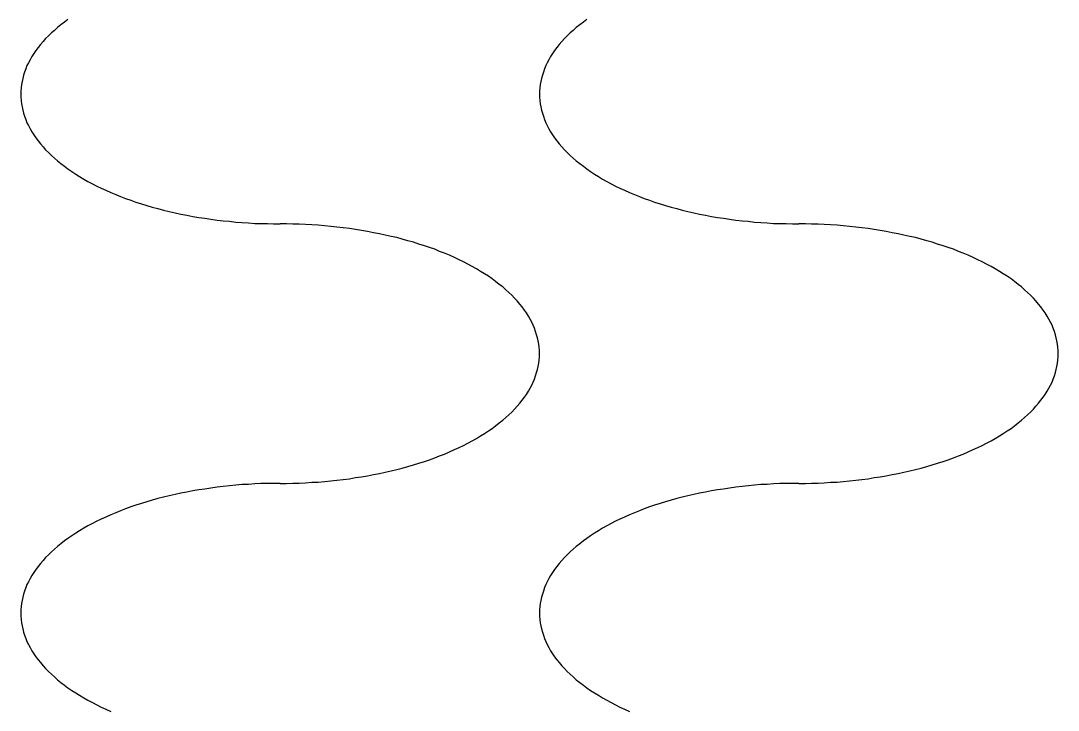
# Model space of a CAD drawing. Extents: x 0 to 40, y 0 to 70.
# Drawn here: x 29.6 to 30, y 53.9125 to 54.1783 of the extents above; entities that cross this region are included whole.
import ezdxf

# ---------------------------------------------------------------- set-up
doc = ezdxf.new("R2010")
doc.units = 0
doc.layers.add('AL_FOIL', color=2, linetype='CONTINUOUS')

msp = doc.modelspace()

# ---------------------------------------------------------------- linework, layer by layer
at = {"layer": 'AL_FOIL'}
for p, q in [((29.6155, 54.1767), (29.6142, 54.1757)), ((29.6169, 54.1778), (29.6155, 54.1767)), ((29.6182, 54.1788), (29.6169, 54.1778)), ((29.8155, 54.1767), (29.8142, 54.1757)), ((29.8169, 54.1778), (29.8155, 54.1767)), ((29.8182, 54.1788), (29.8169, 54.1778)), ((29.6107, 54.1725), (29.6096, 54.1714)), ((29.6118, 54.1736), (29.6107, 54.1725)), ((29.613, 54.1746), (29.6118, 54.1736)), ((29.6142, 54.1757), (29.613, 54.1746)), ((29.8107, 54.1725), (29.8096, 54.1714)), ((29.8118, 54.1736), (29.8107, 54.1725)), ((29.813, 54.1746), (29.8118, 54.1736)), ((29.8142, 54.1757), (29.813, 54.1746)), ((29.6067, 54.168), (29.6058, 54.1668)), ((29.6076, 54.1691), (29.6067, 54.168)), ((29.6086, 54.1703), (29.6076, 54.1691)), ((29.6096, 54.1714), (29.6086, 54.1703)), ((29.8067, 54.168), (29.8058, 54.1668)), ((29.8076, 54.1691), (29.8067, 54.168)), ((29.8086, 54.1703), (29.8076, 54.1691)), ((29.8096, 54.1714), (29.8086, 54.1703)), ((29.6043, 54.1645), (29.6036, 54.1633)), ((29.605, 54.1657), (29.6043, 54.1645)), ((29.6058, 54.1668), (29.605, 54.1657)), ((29.8043, 54.1645), (29.8036, 54.1633)), ((29.805, 54.1657), (29.8043, 54.1645)), ((29.8058, 54.1668), (29.805, 54.1657)), ((29.6024, 54.161), (29.6019, 54.1598)), ((29.603, 54.1621), (29.6024, 54.161)), ((29.6036, 54.1633), (29.603, 54.1621)), ((29.8024, 54.161), (29.8019, 54.1598)), ((29.803, 54.1621), (29.8024, 54.161)), ((29.8036, 54.1633), (29.803, 54.1621)), ((29.6008, 54.1561), (29.6005, 54.1549)), ((29.6011, 54.1573), (29.6008, 54.1561)), ((29.6015, 54.1585), (29.6011, 54.1573)), ((29.6019, 54.1598), (29.6015, 54.1585)), ((29.8008, 54.1561), (29.8005, 54.1549)), ((29.8011, 54.1573), (29.8008, 54.1561)), ((29.8015, 54.1585), (29.8011, 54.1573)), ((29.8019, 54.1598), (29.8015, 54.1585)), ((29.6001, 54.1525), (29.6, 54.1512)), ((29.6003, 54.1537), (29.6001, 54.1525)), ((29.6005, 54.1549), (29.6003, 54.1537)), ((29.8001, 54.1525), (29.8, 54.1512)), ((29.8003, 54.1537), (29.8001, 54.1525)), ((29.8005, 54.1549), (29.8003, 54.1537)), ((29.6, 54.1512), (29.6, 54.15)), ((29.6, 54.15), (29.6, 54.1488)), ((29.6, 54.1488), (29.6001, 54.1475)), ((29.8, 54.1512), (29.8, 54.15)), ((29.8, 54.15), (29.8, 54.1488)), ((29.8, 54.1488), (29.8001, 54.1475)), ((29.6001, 54.1475), (29.6003, 54.1463)), ((29.6003, 54.1463), (29.6005, 54.1451)), ((29.6005, 54.1451), (29.6008, 54.1439)), ((29.8001, 54.1475), (29.8003, 54.1463)), ((29.8003, 54.1463), (29.8005, 54.1451)), ((29.8005, 54.1451), (29.8008, 54.1439)), ((29.6008, 54.1439), (29.6011, 54.1427)), ((29.6011, 54.1427), (29.6015, 54.1415)), ((29.6015, 54.1415), (29.6019, 54.1402)), ((29.6019, 54.1402), (29.6024, 54.139)), ((29.8008, 54.1439), (29.8011, 54.1427)), ((29.8011, 54.1427), (29.8015, 54.1415)), ((29.8015, 54.1415), (29.8019, 54.1402)), ((29.8019, 54.1402), (29.8024, 54.139)), ((29.6024, 54.139), (29.603, 54.1379)), ((29.603, 54.1379), (29.6036, 54.1367)), ((29.6036, 54.1367), (29.6043, 54.1355)), ((29.8024, 54.139), (29.803, 54.1379)), ((29.803, 54.1379), (29.8036, 54.1367)), ((29.8036, 54.1367), (29.8043, 54.1355)), ((29.6043, 54.1355), (29.605, 54.1343)), ((29.605, 54.1343), (29.6058, 54.1332)), ((29.6058, 54.1332), (29.6067, 54.132)), ((29.6067, 54.132), (29.6076, 54.1309)), ((29.8043, 54.1355), (29.805, 54.1343)), ((29.805, 54.1343), (29.8058, 54.1332)), ((29.8058, 54.1332), (29.8067, 54.132)), ((29.8067, 54.132), (29.8076, 54.1309)), ((29.6076, 54.1309), (29.6086, 54.1297)), ((29.6086, 54.1297), (29.6096, 54.1286)), ((29.6096, 54.1286), (29.6107, 54.1275)), ((29.8076, 54.1309), (29.8086, 54.1297)), ((29.8086, 54.1297), (29.8096, 54.1286)), ((29.8096, 54.1286), (29.8107, 54.1275)), ((29.6107, 54.1275), (29.6118, 54.1264)), ((29.6118, 54.1264), (29.613, 54.1254)), ((29.613, 54.1254), (29.6142, 54.1243)), ((29.6142, 54.1243), (29.6155, 54.1233)), ((29.8107, 54.1275), (29.8118, 54.1264)), ((29.8118, 54.1264), (29.813, 54.1254)), ((29.813, 54.1254), (29.8142, 54.1243)), ((29.8142, 54.1243), (29.8155, 54.1233)), ((29.6155, 54.1233), (29.6169, 54.1222)), ((29.6169, 54.1222), (29.6182, 54.1212)), ((29.6182, 54.1212), (29.6197, 54.1202)), ((29.6197, 54.1202), (29.6212, 54.1192)), ((29.8155, 54.1233), (29.8169, 54.1222)), ((29.8169, 54.1222), (29.8182, 54.1212)), ((29.8182, 54.1212), (29.8197, 54.1202)), ((29.8197, 54.1202), (29.8212, 54.1192)), ((29.6212, 54.1192), (29.6227, 54.1183)), ((29.6227, 54.1183), (29.6243, 54.1173)), ((29.6243, 54.1173), (29.6259, 54.1164)), ((29.6259, 54.1164), (29.6276, 54.1155)), ((29.8212, 54.1192), (29.8227, 54.1183)), ((29.8227, 54.1183), (29.8243, 54.1173)), ((29.8243, 54.1173), (29.8259, 54.1164)), ((29.8259, 54.1164), (29.8276, 54.1155)), ((29.6276, 54.1155), (29.6293, 54.1146)), ((29.6293, 54.1146), (29.631, 54.1138)), ((29.631, 54.1138), (29.6328, 54.113)), ((29.6328, 54.113), (29.6347, 54.1121)), ((29.6347, 54.1121), (29.6366, 54.1113)), ((29.8276, 54.1155), (29.8293, 54.1146)), ((29.8293, 54.1146), (29.831, 54.1138)), ((29.831, 54.1138), (29.8328, 54.113)), ((29.8328, 54.113), (29.8347, 54.1121)), ((29.8347, 54.1121), (29.8366, 54.1113)), ((29.6366, 54.1113), (29.6385, 54.1106)), ((29.6385, 54.1106), (29.6404, 54.1098)), ((29.6404, 54.1098), (29.6424, 54.1091)), ((29.6424, 54.1091), (29.6444, 54.1084)), ((29.6444, 54.1084), (29.6465, 54.1078)), ((29.8366, 54.1113), (29.8385, 54.1106)), ((29.8385, 54.1106), (29.8404, 54.1098)), ((29.8404, 54.1098), (29.8424, 54.1091)), ((29.8424, 54.1091), (29.8444, 54.1084)), ((29.8444, 54.1084), (29.8465, 54.1078)), ((29.6465, 54.1078), (29.6486, 54.1071)), ((29.6486, 54.1071), (29.6507, 54.1065)), ((29.6507, 54.1065), (29.6529, 54.1059)), ((29.6529, 54.1059), (29.655, 54.1053)), ((29.655, 54.1053), (29.6572, 54.1048)), ((29.6572, 54.1048), (29.6595, 54.1043)), ((29.6595, 54.1043), (29.6617, 54.1038)), ((29.8465, 54.1078), (29.8486, 54.1071)), ((29.8486, 54.1071), (29.8507, 54.1065)), ((29.8507, 54.1065), (29.8529, 54.1059)), ((29.8529, 54.1059), (29.855, 54.1053)), ((29.855, 54.1053), (29.8572, 54.1048)), ((29.8572, 54.1048), (29.8595, 54.1043)), ((29.8595, 54.1043), (29.8617, 54.1038)), ((29.6617, 54.1038), (29.664, 54.1034)), ((29.664, 54.1034), (29.6663, 54.1029)), ((29.6663, 54.1029), (29.6686, 54.1025)), ((29.6686, 54.1025), (29.671, 54.1022)), ((29.671, 54.1022), (29.6733, 54.1018)), ((29.6733, 54.1018), (29.6757, 54.1015)), ((29.6757, 54.1015), (29.6781, 54.1012)), ((29.6781, 54.1012), (29.6805, 54.101)), ((29.6805, 54.101), (29.6829, 54.1007)), ((29.6829, 54.1007), (29.6853, 54.1005)), ((29.6853, 54.1005), (29.6878, 54.1004)), ((29.6878, 54.1004), (29.6902, 54.1002)), ((29.6902, 54.1002), (29.6926, 54.1001)), ((29.6926, 54.1001), (29.6951, 54.1001)), ((29.6951, 54.1001), (29.6975, 54.1)), ((29.6975, 54.1), (29.7, 54.1)), ((29.7025, 54.1), (29.7, 54.1)), ((29.7049, 54.0999), (29.7025, 54.1)), ((29.8617, 54.1038), (29.864, 54.1034)), ((29.864, 54.1034), (29.8663, 54.1029)), ((29.8663, 54.1029), (29.8686, 54.1025)), ((29.8686, 54.1025), (29.871, 54.1022)), ((29.871, 54.1022), (29.8733, 54.1018)), ((29.8733, 54.1018), (29.8757, 54.1015)), ((29.8757, 54.1015), (29.8781, 54.1012)), ((29.8781, 54.1012), (29.8805, 54.101)), ((29.8805, 54.101), (29.8829, 54.1007)), ((29.8829, 54.1007), (29.8853, 54.1005)), ((29.8853, 54.1005), (29.8878, 54.1004)), ((29.8878, 54.1004), (29.8902, 54.1002)), ((29.8902, 54.1002), (29.8926, 54.1001)), ((29.8926, 54.1001), (29.8951, 54.1001)), ((29.8951, 54.1001), (29.8975, 54.1)), ((29.8975, 54.1), (29.9, 54.1)), ((29.9025, 54.1), (29.9, 54.1)), ((29.9049, 54.0999), (29.9025, 54.1)), ((29.7074, 54.0999), (29.7049, 54.0999)), ((29.7098, 54.0998), (29.7074, 54.0999)), ((29.7122, 54.0996), (29.7098, 54.0998)), ((29.7147, 54.0995), (29.7122, 54.0996)), ((29.7171, 54.0993), (29.7147, 54.0995)), ((29.7195, 54.099), (29.7171, 54.0993)), ((29.7219, 54.0988), (29.7195, 54.099)), ((29.7243, 54.0985), (29.7219, 54.0988)), ((29.7267, 54.0982), (29.7243, 54.0985)), ((29.729, 54.0978), (29.7267, 54.0982)), ((29.7314, 54.0975), (29.729, 54.0978)), ((29.7337, 54.0971), (29.7314, 54.0975)), ((29.736, 54.0966), (29.7337, 54.0971)), ((29.7383, 54.0962), (29.736, 54.0966)), ((29.7405, 54.0957), (29.7383, 54.0962)), ((29.9074, 54.0999), (29.9049, 54.0999)), ((29.9098, 54.0998), (29.9074, 54.0999)), ((29.9122, 54.0996), (29.9098, 54.0998)), ((29.9147, 54.0995), (29.9122, 54.0996)), ((29.9171, 54.0993), (29.9147, 54.0995)), ((29.9195, 54.099), (29.9171, 54.0993)), ((29.9219, 54.0988), (29.9195, 54.099)), ((29.9243, 54.0985), (29.9219, 54.0988)), ((29.9267, 54.0982), (29.9243, 54.0985)), ((29.929, 54.0978), (29.9267, 54.0982)), ((29.9314, 54.0975), (29.929, 54.0978)), ((29.9337, 54.0971), (29.9314, 54.0975)), ((29.936, 54.0966), (29.9337, 54.0971)), ((29.9383, 54.0962), (29.936, 54.0966)), ((29.9405, 54.0957), (29.9383, 54.0962)), ((29.7428, 54.0952), (29.7405, 54.0957)), ((29.745, 54.0947), (29.7428, 54.0952)), ((29.7471, 54.0941), (29.745, 54.0947)), ((29.7493, 54.0935), (29.7471, 54.0941)), ((29.7514, 54.0929), (29.7493, 54.0935)), ((29.7535, 54.0922), (29.7514, 54.0929)), ((29.7556, 54.0916), (29.7535, 54.0922)), ((29.9428, 54.0952), (29.9405, 54.0957)), ((29.945, 54.0947), (29.9428, 54.0952)), ((29.9471, 54.0941), (29.945, 54.0947)), ((29.9493, 54.0935), (29.9471, 54.0941)), ((29.9514, 54.0929), (29.9493, 54.0935)), ((29.9535, 54.0922), (29.9514, 54.0929)), ((29.9556, 54.0916), (29.9535, 54.0922)), ((29.7576, 54.0909), (29.7556, 54.0916)), ((29.7596, 54.0902), (29.7576, 54.0909)), ((29.7615, 54.0894), (29.7596, 54.0902)), ((29.7634, 54.0887), (29.7615, 54.0894)), ((29.7653, 54.0879), (29.7634, 54.0887)), ((29.9576, 54.0909), (29.9556, 54.0916)), ((29.9596, 54.0902), (29.9576, 54.0909)), ((29.9615, 54.0894), (29.9596, 54.0902)), ((29.9634, 54.0887), (29.9615, 54.0894)), ((29.9653, 54.0879), (29.9634, 54.0887)), ((29.7672, 54.087), (29.7653, 54.0879)), ((29.769, 54.0862), (29.7672, 54.087)), ((29.7707, 54.0854), (29.769, 54.0862)), ((29.7724, 54.0845), (29.7707, 54.0854)), ((29.7741, 54.0836), (29.7724, 54.0845)), ((29.9672, 54.087), (29.9653, 54.0879)), ((29.969, 54.0862), (29.9672, 54.087)), ((29.9707, 54.0854), (29.969, 54.0862)), ((29.9724, 54.0845), (29.9707, 54.0854)), ((29.9741, 54.0836), (29.9724, 54.0845)), ((29.7757, 54.0827), (29.7741, 54.0836)), ((29.7773, 54.0817), (29.7757, 54.0827)), ((29.7788, 54.0808), (29.7773, 54.0817)), ((29.7803, 54.0798), (29.7788, 54.0808)), ((29.9757, 54.0827), (29.9741, 54.0836)), ((29.9773, 54.0817), (29.9757, 54.0827)), ((29.9788, 54.0808), (29.9773, 54.0817)), ((29.9803, 54.0798), (29.9788, 54.0808)), ((29.7818, 54.0788), (29.7803, 54.0798)), ((29.7831, 54.0778), (29.7818, 54.0788)), ((29.7845, 54.0767), (29.7831, 54.0778)), ((29.7858, 54.0757), (29.7845, 54.0767)), ((29.9818, 54.0788), (29.9803, 54.0798)), ((29.9831, 54.0778), (29.9818, 54.0788)), ((29.9845, 54.0767), (29.9831, 54.0778)), ((29.9858, 54.0757), (29.9845, 54.0767)), ((29.787, 54.0746), (29.7858, 54.0757)), ((29.7882, 54.0736), (29.787, 54.0746)), ((29.7893, 54.0725), (29.7882, 54.0736)), ((29.7904, 54.0714), (29.7893, 54.0725)), ((29.987, 54.0746), (29.9858, 54.0757)), ((29.9882, 54.0736), (29.987, 54.0746)), ((29.9893, 54.0725), (29.9882, 54.0736)), ((29.9904, 54.0714), (29.9893, 54.0725)), ((29.7914, 54.0703), (29.7904, 54.0714)), ((29.7924, 54.0691), (29.7914, 54.0703)), ((29.7933, 54.068), (29.7924, 54.0691)), ((29.7942, 54.0668), (29.7933, 54.068)), ((29.9914, 54.0703), (29.9904, 54.0714)), ((29.9924, 54.0691), (29.9914, 54.0703)), ((29.9933, 54.068), (29.9924, 54.0691)), ((29.9942, 54.0668), (29.9933, 54.068)), ((29.795, 54.0657), (29.7942, 54.0668)), ((29.7957, 54.0645), (29.795, 54.0657)), ((29.7964, 54.0633), (29.7957, 54.0645)), ((29.995, 54.0657), (29.9942, 54.0668)), ((29.9957, 54.0645), (29.995, 54.0657)), ((29.9964, 54.0633), (29.9957, 54.0645)), ((29.797, 54.0621), (29.7964, 54.0633)), ((29.7976, 54.061), (29.797, 54.0621)), ((29.7981, 54.0598), (29.7976, 54.061)), ((29.997, 54.0621), (29.9964, 54.0633)), ((29.9976, 54.061), (29.997, 54.0621)), ((29.9981, 54.0598), (29.9976, 54.061)), ((29.7985, 54.0585), (29.7981, 54.0598)), ((29.7989, 54.0573), (29.7985, 54.0585)), ((29.7992, 54.0561), (29.7989, 54.0573)), ((29.7995, 54.0549), (29.7992, 54.0561)), ((29.9985, 54.0585), (29.9981, 54.0598)), ((29.9989, 54.0573), (29.9985, 54.0585)), ((29.9992, 54.0561), (29.9989, 54.0573)), ((29.9995, 54.0549), (29.9992, 54.0561)), ((29.7997, 54.0537), (29.7995, 54.0549)), ((29.7999, 54.0525), (29.7997, 54.0537)), ((29.8, 54.0512), (29.7999, 54.0525)), ((29.9997, 54.0537), (29.9995, 54.0549)), ((29.9999, 54.0525), (29.9997, 54.0537)), ((30, 54.0512), (29.9999, 54.0525)), ((29.7999, 54.0475), (29.8, 54.0488)), ((29.8, 54.05), (29.8, 54.0512)), ((29.8, 54.0488), (29.8, 54.05)), ((29.9999, 54.0475), (30, 54.0488)), ((30, 54.05), (30, 54.0512)), ((30, 54.0488), (30, 54.05)), ((29.7992, 54.0439), (29.7995, 54.0451)), ((29.7995, 54.0451), (29.7997, 54.0463)), ((29.7997, 54.0463), (29.7999, 54.0475)), ((29.9992, 54.0439), (29.9995, 54.0451)), ((29.9995, 54.0451), (29.9997, 54.0463)), ((29.9997, 54.0463), (29.9999, 54.0475)), ((29.7976, 54.039), (29.7981, 54.0402)), ((29.7981, 54.0402), (29.7985, 54.0415)), ((29.7985, 54.0415), (29.7989, 54.0427)), ((29.7989, 54.0427), (29.7992, 54.0439)), ((29.9976, 54.039), (29.9981, 54.0402)), ((29.9981, 54.0402), (29.9985, 54.0415)), ((29.9985, 54.0415), (29.9989, 54.0427)), ((29.9989, 54.0427), (29.9992, 54.0439)), ((29.7957, 54.0355), (29.7964, 54.0367)), ((29.7964, 54.0367), (29.797, 54.0379)), ((29.797, 54.0379), (29.7976, 54.039)), ((29.9957, 54.0355), (29.9964, 54.0367)), ((29.9964, 54.0367), (29.997, 54.0379)), ((29.997, 54.0379), (29.9976, 54.039)), ((29.7924, 54.0309), (29.7933, 54.032)), ((29.7933, 54.032), (29.7942, 54.0332)), ((29.7942, 54.0332), (29.795, 54.0343)), ((29.795, 54.0343), (29.7957, 54.0355)), ((29.9924, 54.0309), (29.9933, 54.032)), ((29.9933, 54.032), (29.9942, 54.0332)), ((29.9942, 54.0332), (29.995, 54.0343)), ((29.995, 54.0343), (29.9957, 54.0355)), ((29.7893, 54.0275), (29.7904, 54.0286)), ((29.7904, 54.0286), (29.7914, 54.0297)), ((29.7914, 54.0297), (29.7924, 54.0309)), ((29.9893, 54.0275), (29.9904, 54.0286)), ((29.9904, 54.0286), (29.9914, 54.0297)), ((29.9914, 54.0297), (29.9924, 54.0309)), ((29.7845, 54.0233), (29.7858, 54.0243)), ((29.7858, 54.0243), (29.787, 54.0254)), ((29.787, 54.0254), (29.7882, 54.0264)), ((29.7882, 54.0264), (29.7893, 54.0275)), ((29.9845, 54.0233), (29.9858, 54.0243)), ((29.9858, 54.0243), (29.987, 54.0254)), ((29.987, 54.0254), (29.9882, 54.0264)), ((29.9882, 54.0264), (29.9893, 54.0275)), ((29.7788, 54.0192), (29.7803, 54.0202)), ((29.7803, 54.0202), (29.7818, 54.0212)), ((29.7818, 54.0212), (29.7831, 54.0222)), ((29.7831, 54.0222), (29.7845, 54.0233)), ((29.9788, 54.0192), (29.9803, 54.0202)), ((29.9803, 54.0202), (29.9818, 54.0212)), ((29.9818, 54.0212), (29.9831, 54.0222)), ((29.9831, 54.0222), (29.9845, 54.0233)), ((29.7724, 54.0155), (29.7741, 54.0164)), ((29.7741, 54.0164), (29.7757, 54.0173)), ((29.7757, 54.0173), (29.7773, 54.0183)), ((29.7773, 54.0183), (29.7788, 54.0192)), ((29.9724, 54.0155), (29.9741, 54.0164)), ((29.9741, 54.0164), (29.9757, 54.0173)), ((29.9757, 54.0173), (29.9773, 54.0183)), ((29.9773, 54.0183), (29.9788, 54.0192)), ((29.7634, 54.0113), (29.7653, 54.0121)), ((29.7653, 54.0121), (29.7672, 54.013)), ((29.7672, 54.013), (29.769, 54.0138)), ((29.769, 54.0138), (29.7707, 54.0146)), ((29.7707, 54.0146), (29.7724, 54.0155)), ((29.9634, 54.0113), (29.9653, 54.0121)), ((29.9653, 54.0121), (29.9672, 54.013)), ((29.9672, 54.013), (29.969, 54.0138)), ((29.969, 54.0138), (29.9707, 54.0146)), ((29.9707, 54.0146), (29.9724, 54.0155)), ((29.7535, 54.0078), (29.7556, 54.0084)), ((29.7556, 54.0084), (29.7576, 54.0091)), ((29.7576, 54.0091), (29.7596, 54.0098)), ((29.7596, 54.0098), (29.7615, 54.0106)), ((29.7615, 54.0106), (29.7634, 54.0113)), ((29.9535, 54.0078), (29.9556, 54.0084)), ((29.9556, 54.0084), (29.9576, 54.0091)), ((29.9576, 54.0091), (29.9596, 54.0098)), ((29.9596, 54.0098), (29.9615, 54.0106)), ((29.9615, 54.0106), (29.9634, 54.0113)), ((29.7383, 54.0038), (29.7405, 54.0043)), ((29.7405, 54.0043), (29.7428, 54.0048)), ((29.7428, 54.0048), (29.745, 54.0053)), ((29.745, 54.0053), (29.7471, 54.0059)), ((29.7471, 54.0059), (29.7493, 54.0065)), ((29.7493, 54.0065), (29.7514, 54.0071)), ((29.7514, 54.0071), (29.7535, 54.0078)), ((29.9383, 54.0038), (29.9405, 54.0043)), ((29.9405, 54.0043), (29.9428, 54.0048)), ((29.9428, 54.0048), (29.945, 54.0053)), ((29.945, 54.0053), (29.9471, 54.0059)), ((29.9471, 54.0059), (29.9493, 54.0065)), ((29.9493, 54.0065), (29.9514, 54.0071)), ((29.9514, 54.0071), (29.9535, 54.0078)), ((29.6975, 54), (29.6951, 53.9999)), ((29.7, 54), (29.6975, 54)), ((29.7, 54), (29.7025, 54)), ((29.7025, 54), (29.7049, 54.0001)), ((29.7049, 54.0001), (29.7074, 54.0001)), ((29.7074, 54.0001), (29.7098, 54.0002)), ((29.7098, 54.0002), (29.7122, 54.0004)), ((29.7122, 54.0004), (29.7147, 54.0005)), ((29.7147, 54.0005), (29.7171, 54.0007)), ((29.7171, 54.0007), (29.7195, 54.001)), ((29.7195, 54.001), (29.7219, 54.0012)), ((29.7219, 54.0012), (29.7243, 54.0015)), ((29.7243, 54.0015), (29.7267, 54.0018)), ((29.7267, 54.0018), (29.729, 54.0022)), ((29.729, 54.0022), (29.7314, 54.0025)), ((29.7314, 54.0025), (29.7337, 54.0029)), ((29.7337, 54.0029), (29.736, 54.0034)), ((29.736, 54.0034), (29.7383, 54.0038)), ((29.8975, 54), (29.8951, 53.9999)), ((29.9, 54), (29.8975, 54)), ((29.9, 54), (29.9025, 54)), ((29.9025, 54), (29.9049, 54.0001)), ((29.9049, 54.0001), (29.9074, 54.0001)), ((29.9074, 54.0001), (29.9098, 54.0002)), ((29.9098, 54.0002), (29.9122, 54.0004)), ((29.9122, 54.0004), (29.9147, 54.0005)), ((29.9147, 54.0005), (29.9171, 54.0007)), ((29.9171, 54.0007), (29.9195, 54.001)), ((29.9195, 54.001), (29.9219, 54.0012)), ((29.9219, 54.0012), (29.9243, 54.0015)), ((29.9243, 54.0015), (29.9267, 54.0018)), ((29.9267, 54.0018), (29.929, 54.0022)), ((29.929, 54.0022), (29.9314, 54.0025)), ((29.9314, 54.0025), (29.9337, 54.0029)), ((29.9337, 54.0029), (29.936, 54.0034)), ((29.936, 54.0034), (29.9383, 54.0038)), ((29.6617, 53.9962), (29.6595, 53.9957)), ((29.664, 53.9966), (29.6617, 53.9962)), ((29.6663, 53.9971), (29.664, 53.9966)), ((29.6686, 53.9975), (29.6663, 53.9971)), ((29.671, 53.9978), (29.6686, 53.9975)), ((29.6733, 53.9982), (29.671, 53.9978)), ((29.6757, 53.9985), (29.6733, 53.9982)), ((29.6781, 53.9988), (29.6757, 53.9985)), ((29.6805, 53.999), (29.6781, 53.9988)), ((29.6829, 53.9993), (29.6805, 53.999)), ((29.6853, 53.9995), (29.6829, 53.9993)), ((29.6878, 53.9996), (29.6853, 53.9995)), ((29.6902, 53.9998), (29.6878, 53.9996)), ((29.6926, 53.9999), (29.6902, 53.9998)), ((29.6951, 53.9999), (29.6926, 53.9999)), ((29.8617, 53.9962), (29.8595, 53.9957)), ((29.864, 53.9966), (29.8617, 53.9962)), ((29.8663, 53.9971), (29.864, 53.9966)), ((29.8686, 53.9975), (29.8663, 53.9971)), ((29.871, 53.9978), (29.8686, 53.9975)), ((29.8733, 53.9982), (29.871, 53.9978)), ((29.8757, 53.9985), (29.8733, 53.9982)), ((29.8781, 53.9988), (29.8757, 53.9985)), ((29.8805, 53.999), (29.8781, 53.9988)), ((29.8829, 53.9993), (29.8805, 53.999)), ((29.8853, 53.9995), (29.8829, 53.9993)), ((29.8878, 53.9996), (29.8853, 53.9995)), ((29.8902, 53.9998), (29.8878, 53.9996)), ((29.8926, 53.9999), (29.8902, 53.9998)), ((29.8951, 53.9999), (29.8926, 53.9999)), ((29.6465, 53.9922), (29.6444, 53.9916)), ((29.6486, 53.9929), (29.6465, 53.9922)), ((29.6507, 53.9935), (29.6486, 53.9929)), ((29.6529, 53.9941), (29.6507, 53.9935)), ((29.655, 53.9947), (29.6529, 53.9941)), ((29.6572, 53.9952), (29.655, 53.9947)), ((29.6595, 53.9957), (29.6572, 53.9952)), ((29.8465, 53.9922), (29.8444, 53.9916)), ((29.8486, 53.9929), (29.8465, 53.9922)), ((29.8507, 53.9935), (29.8486, 53.9929)), ((29.8529, 53.9941), (29.8507, 53.9935)), ((29.855, 53.9947), (29.8529, 53.9941)), ((29.8572, 53.9952), (29.855, 53.9947)), ((29.8595, 53.9957), (29.8572, 53.9952)), ((29.6366, 53.9887), (29.6347, 53.9879)), ((29.6385, 53.9894), (29.6366, 53.9887)), ((29.6404, 53.9902), (29.6385, 53.9894)), ((29.6424, 53.9909), (29.6404, 53.9902)), ((29.6444, 53.9916), (29.6424, 53.9909)), ((29.8366, 53.9887), (29.8347, 53.9879)), ((29.8385, 53.9894), (29.8366, 53.9887)), ((29.8404, 53.9902), (29.8385, 53.9894)), ((29.8424, 53.9909), (29.8404, 53.9902)), ((29.8444, 53.9916), (29.8424, 53.9909)), ((29.6276, 53.9845), (29.6259, 53.9836)), ((29.6293, 53.9854), (29.6276, 53.9845)), ((29.631, 53.9862), (29.6293, 53.9854)), ((29.6328, 53.987), (29.631, 53.9862)), ((29.6347, 53.9879), (29.6328, 53.987)), ((29.8276, 53.9845), (29.8259, 53.9836)), ((29.8293, 53.9854), (29.8276, 53.9845)), ((29.831, 53.9862), (29.8293, 53.9854)), ((29.8328, 53.987), (29.831, 53.9862)), ((29.8347, 53.9879), (29.8328, 53.987)), ((29.6212, 53.9808), (29.6197, 53.9798)), ((29.6227, 53.9817), (29.6212, 53.9808)), ((29.6243, 53.9827), (29.6227, 53.9817)), ((29.6259, 53.9836), (29.6243, 53.9827)), ((29.8212, 53.9808), (29.8197, 53.9798)), ((29.8227, 53.9817), (29.8212, 53.9808)), ((29.8243, 53.9827), (29.8227, 53.9817)), ((29.8259, 53.9836), (29.8243, 53.9827)), ((29.6155, 53.9767), (29.6142, 53.9757)), ((29.6169, 53.9778), (29.6155, 53.9767)), ((29.6182, 53.9788), (29.6169, 53.9778)), ((29.6197, 53.9798), (29.6182, 53.9788)), ((29.8155, 53.9767), (29.8142, 53.9757)), ((29.8169, 53.9778), (29.8155, 53.9767)), ((29.8182, 53.9788), (29.8169, 53.9778)), ((29.8197, 53.9798), (29.8182, 53.9788)), ((29.6107, 53.9725), (29.6096, 53.9714)), ((29.6118, 53.9736), (29.6107, 53.9725)), ((29.613, 53.9746), (29.6118, 53.9736)), ((29.6142, 53.9757), (29.613, 53.9746)), ((29.8107, 53.9725), (29.8096, 53.9714)), ((29.8118, 53.9736), (29.8107, 53.9725)), ((29.813, 53.9746), (29.8118, 53.9736)), ((29.8142, 53.9757), (29.813, 53.9746)), ((29.6067, 53.968), (29.6058, 53.9668)), ((29.6076, 53.9691), (29.6067, 53.968)), ((29.6086, 53.9703), (29.6076, 53.9691)), ((29.6096, 53.9714), (29.6086, 53.9703)), ((29.8067, 53.968), (29.8058, 53.9668)), ((29.8076, 53.9691), (29.8067, 53.968)), ((29.8086, 53.9703), (29.8076, 53.9691)), ((29.8096, 53.9714), (29.8086, 53.9703)), ((29.6043, 53.9645), (29.6036, 53.9633)), ((29.605, 53.9657), (29.6043, 53.9645)), ((29.6058, 53.9668), (29.605, 53.9657)), ((29.8043, 53.9645), (29.8036, 53.9633)), ((29.805, 53.9657), (29.8043, 53.9645)), ((29.8058, 53.9668), (29.805, 53.9657)), ((29.6024, 53.961), (29.6019, 53.9598)), ((29.603, 53.9621), (29.6024, 53.961)), ((29.6036, 53.9633), (29.603, 53.9621)), ((29.8024, 53.961), (29.8019, 53.9598)), ((29.803, 53.9621), (29.8024, 53.961)), ((29.8036, 53.9633), (29.803, 53.9621)), ((29.6008, 53.9561), (29.6005, 53.9549)), ((29.6011, 53.9573), (29.6008, 53.9561)), ((29.6015, 53.9585), (29.6011, 53.9573)), ((29.6019, 53.9598), (29.6015, 53.9585)), ((29.8008, 53.9561), (29.8005, 53.9549)), ((29.8011, 53.9573), (29.8008, 53.9561)), ((29.8015, 53.9585), (29.8011, 53.9573)), ((29.8019, 53.9598), (29.8015, 53.9585)), ((29.6001, 53.9525), (29.6, 53.9512)), ((29.6003, 53.9537), (29.6001, 53.9525)), ((29.6005, 53.9549), (29.6003, 53.9537)), ((29.8001, 53.9525), (29.8, 53.9512)), ((29.8003, 53.9537), (29.8001, 53.9525)), ((29.8005, 53.9549), (29.8003, 53.9537)), ((29.6, 53.9512), (29.6, 53.95)), ((29.6, 53.95), (29.6, 53.9488)), ((29.6, 53.9488), (29.6001, 53.9475)), ((29.8, 53.9512), (29.8, 53.95)), ((29.8, 53.95), (29.8, 53.9488)), ((29.8, 53.9488), (29.8001, 53.9475)), ((29.6001, 53.9475), (29.6003, 53.9463)), ((29.6003, 53.9463), (29.6005, 53.9451)), ((29.6005, 53.9451), (29.6008, 53.9439)), ((29.8001, 53.9475), (29.8003, 53.9463)), ((29.8003, 53.9463), (29.8005, 53.9451)), ((29.8005, 53.9451), (29.8008, 53.9439)), ((29.6008, 53.9439), (29.6011, 53.9427)), ((29.6011, 53.9427), (29.6015, 53.9415)), ((29.6015, 53.9415), (29.6019, 53.9402)), ((29.6019, 53.9402), (29.6024, 53.939)), ((29.8008, 53.9439), (29.8011, 53.9427)), ((29.8011, 53.9427), (29.8015, 53.9415)), ((29.8015, 53.9415), (29.8019, 53.9402)), ((29.8019, 53.9402), (29.8024, 53.939)), ((29.6024, 53.939), (29.603, 53.9379)), ((29.603, 53.9379), (29.6036, 53.9367)), ((29.6036, 53.9367), (29.6043, 53.9355)), ((29.8024, 53.939), (29.803, 53.9379)), ((29.803, 53.9379), (29.8036, 53.9367)), ((29.8036, 53.9367), (29.8043, 53.9355)), ((29.6043, 53.9355), (29.605, 53.9343)), ((29.605, 53.9343), (29.6058, 53.9332)), ((29.6058, 53.9332), (29.6067, 53.932)), ((29.6067, 53.932), (29.6076, 53.9309)), ((29.8043, 53.9355), (29.805, 53.9343)), ((29.805, 53.9343), (29.8058, 53.9332)), ((29.8058, 53.9332), (29.8067, 53.932)), ((29.8067, 53.932), (29.8076, 53.9309)), ((29.6076, 53.9309), (29.6086, 53.9297)), ((29.6086, 53.9297), (29.6096, 53.9286)), ((29.6096, 53.9286), (29.6107, 53.9275)), ((29.8076, 53.9309), (29.8086, 53.9297)), ((29.8086, 53.9297), (29.8096, 53.9286)), ((29.8096, 53.9286), (29.8107, 53.9275)), ((29.6107, 53.9275), (29.6118, 53.9264)), ((29.6118, 53.9264), (29.613, 53.9254)), ((29.613, 53.9254), (29.6142, 53.9243)), ((29.6142, 53.9243), (29.6155, 53.9233)), ((29.8107, 53.9275), (29.8118, 53.9264)), ((29.8118, 53.9264), (29.813, 53.9254)), ((29.813, 53.9254), (29.8142, 53.9243)), ((29.8142, 53.9243), (29.8155, 53.9233)), ((29.6155, 53.9233), (29.6169, 53.9222)), ((29.6169, 53.9222), (29.6182, 53.9212)), ((29.6182, 53.9212), (29.6197, 53.9202)), ((29.6197, 53.9202), (29.6212, 53.9192)), ((29.8155, 53.9233), (29.8169, 53.9222)), ((29.8169, 53.9222), (29.8182, 53.9212)), ((29.8182, 53.9212), (29.8197, 53.9202)), ((29.8197, 53.9202), (29.8212, 53.9192)), ((29.6212, 53.9192), (29.6227, 53.9183)), ((29.6227, 53.9183), (29.6243, 53.9173)), ((29.6243, 53.9173), (29.6259, 53.9164)), ((29.6259, 53.9164), (29.6276, 53.9155)), ((29.8212, 53.9192), (29.8227, 53.9183)), ((29.8227, 53.9183), (29.8243, 53.9173)), ((29.8243, 53.9173), (29.8259, 53.9164)), ((29.8259, 53.9164), (29.8276, 53.9155)), ((29.6276, 53.9155), (29.6293, 53.9146)), ((29.6293, 53.9146), (29.631, 53.9138)), ((29.631, 53.9138), (29.6328, 53.913)), ((29.6328, 53.913), (29.6347, 53.9121)), ((29.8276, 53.9155), (29.8293, 53.9146)), ((29.8293, 53.9146), (29.831, 53.9138)), ((29.831, 53.9138), (29.8328, 53.913)), ((29.8328, 53.913), (29.8347, 53.9121))]:
    msp.add_line(p, q, dxfattribs=at)

doc.saveas('drawing.dxf')
